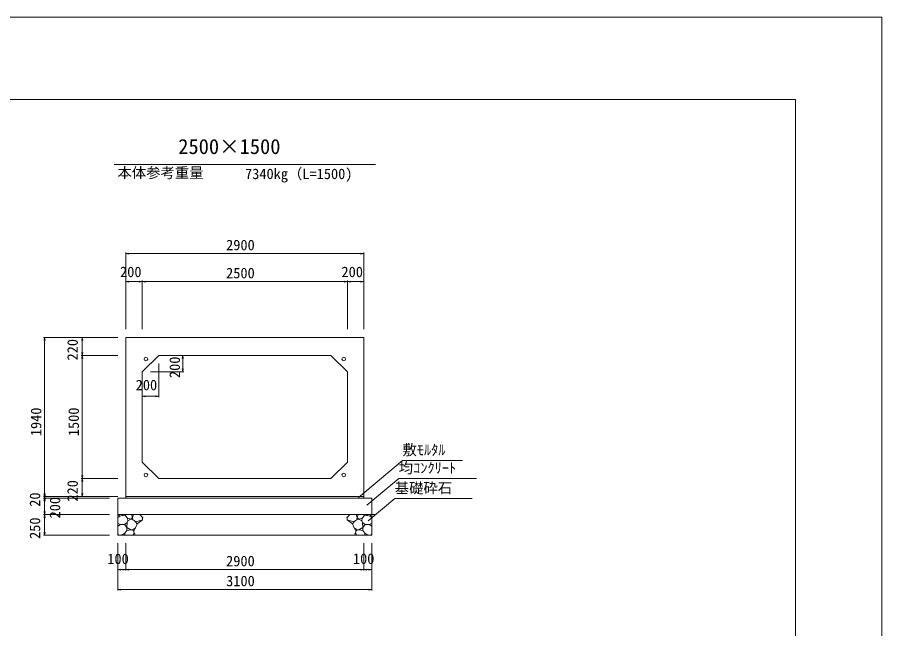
# Model space of a CAD drawing. Units: millimetres on the paper. Extents: x 0 to 841, y 0 to 594.
# Drawn here: x 630.2 to 841, y 445 to 594 of the extents above; entities that cross this region are included whole.
import ezdxf
from ezdxf.enums import TextEntityAlignment as Align

# ---------------------------------------------------------------- set-up
doc = ezdxf.new("R2010")
doc.units = ezdxf.units.MM
for name, color, linetype, lineweight in [('D-STR-DIM（寸法）', 7, 'Continuous', 18), ('D-STR-HTXT（旗揚げ）', 4, 'Continuous', 18), ('D-STR-STRn（構造物）', 5, 'Continuous', 18), ('D-STR（構造物外形線）', 1, 'Continuous', 18), ('D-TTL(外枠）', 2, 'Continuous', 18), ('DEFPOINTS_2', 8, 'Continuous', 18)]:
    doc.layers.add(name, color=color, linetype=linetype, lineweight=lineweight)
doc.layers.add('D-STR-TXT（文字）', color=7, linetype='Continuous')
doc.layers.add('D-TTL-FRAME（タイトル枠）', color=7, linetype='Continuous')
doc.styles.add('ＭＳ ゴシック', font='')
doc.styles.get('ＭＳ ゴシック').set_extended_font_data('MS Gothic')

msp = doc.modelspace()

# ---------------------------------------------------------------- linework, layer by layer
at = {"layer": 'D-STR-DIM（寸法）'}
for p, q in [((656.673, 517.969), (656.673, 536.644)), ((656.673, 536.394), (657.423, 536.519)), ((656.673, 536.394), (656.773, 536.394)), ((657.423, 536.269), (656.673, 536.394)), ((714.573, 536.394), (656.773, 536.394)), ((713.923, 536.519), (714.673, 536.394)), ((714.673, 536.394), (713.923, 536.269)), ((714.673, 536.394), (714.573, 536.394)), ((714.673, 517.969), (714.673, 536.644)), ((656.673, 517.969), (656.673, 529.81)), ((656.673, 529.56), (657.423, 529.685)), ((656.673, 529.56), (656.773, 529.56)), ((657.423, 529.435), (656.673, 529.56)), ((656.773, 529.56), (660.573, 529.56)), ((659.923, 529.685), (660.673, 529.56)), ((660.673, 529.56), (659.923, 529.435)), ((660.673, 529.56), (660.573, 529.56)), ((660.673, 517.969), (660.673, 529.81)), ((660.673, 517.969), (660.673, 529.81)), ((660.673, 529.56), (661.423, 529.685)), ((660.673, 529.56), (660.773, 529.56)), ((661.423, 529.435), (660.673, 529.56)), ((660.773, 529.56), (710.573, 529.56)), ((709.923, 529.685), (710.673, 529.56)), ((710.673, 529.56), (709.923, 529.435)), ((710.673, 529.56), (710.573, 529.56)), ((710.673, 517.969), (710.673, 529.81)), ((710.673, 517.969), (710.673, 529.81)), ((710.673, 529.56), (711.423, 529.685)), ((710.673, 529.56), (710.773, 529.56)), ((711.423, 529.435), (710.673, 529.56)), ((714.573, 529.56), (710.773, 529.56)), ((713.923, 529.685), (714.673, 529.56)), ((714.673, 529.56), (713.923, 529.435)), ((714.673, 529.56), (714.573, 529.56)), ((714.673, 517.969), (714.673, 529.81)), ((654.673, 515.969), (636.606, 515.969)), ((636.731, 515.219), (636.856, 515.969)), ((636.856, 515.969), (636.856, 515.869)), ((636.856, 515.969), (636.981, 515.219)), ((636.856, 515.869), (636.856, 477.269)), ((654.673, 515.969), (645.779, 515.969)), ((645.904, 515.219), (646.029, 515.969)), ((646.029, 515.969), (646.029, 515.869)), ((646.029, 515.969), (646.154, 515.219)), ((646.029, 515.869), (646.029, 511.669)), ((646.029, 511.569), (645.904, 512.319)), ((646.154, 512.319), (646.029, 511.569)), ((654.673, 511.569), (645.779, 511.569)), ((654.673, 511.569), (645.779, 511.569)), ((645.904, 510.819), (646.029, 511.569)), ((646.029, 511.569), (646.029, 511.669)), ((646.029, 511.569), (646.029, 511.469)), ((646.029, 511.569), (646.154, 510.819)), ((646.029, 481.669), (646.029, 511.469)), ((666.673, 511.569), (670.778, 511.569)), ((670.403, 510.819), (670.528, 511.569)), ((670.528, 511.569), (670.528, 511.469)), ((670.528, 511.569), (670.653, 510.819)), ((670.528, 507.669), (670.528, 511.469)), ((664.673, 509.569), (664.673, 501.371)), ((670.528, 507.569), (670.403, 508.319)), ((670.653, 508.319), (670.528, 507.569)), ((662.673, 507.569), (670.778, 507.569)), ((670.528, 507.569), (670.528, 507.669)), ((660.673, 505.569), (660.673, 501.371)), ((660.673, 501.621), (661.423, 501.746)), ((660.673, 501.621), (660.773, 501.621)), ((661.423, 501.496), (660.673, 501.621)), ((664.573, 501.621), (660.773, 501.621)), ((663.923, 501.746), (664.673, 501.621)), ((664.673, 501.621), (663.923, 501.496)), ((664.673, 501.621), (664.573, 501.621)), ((654.673, 481.569), (645.779, 481.569)), ((654.673, 481.569), (645.779, 481.569)), ((646.029, 481.569), (645.904, 482.319)), ((645.904, 480.819), (646.029, 481.569)), ((646.154, 482.319), (646.029, 481.569)), ((646.029, 481.569), (646.029, 481.669)), ((646.029, 481.569), (646.029, 481.469)), ((646.029, 481.569), (646.154, 480.819)), ((646.029, 477.269), (646.029, 481.469)), ((654.673, 477.169), (636.606, 477.169)), ((654.673, 477.169), (636.606, 477.169)), ((652.673, 476.769), (636.606, 476.769)), ((652.673, 476.769), (636.606, 476.769)), ((636.856, 477.169), (636.731, 477.919)), ((636.856, 476.769), (636.731, 477.519)), ((636.731, 476.419), (636.856, 477.169)), ((636.731, 476.019), (636.856, 476.769)), ((636.981, 477.919), (636.856, 477.169)), ((636.981, 477.519), (636.856, 476.769)), ((636.856, 477.169), (636.856, 477.269)), ((636.856, 477.169), (636.856, 477.069)), ((636.856, 477.169), (636.981, 476.419)), ((636.856, 477.069), (636.856, 476.869)), ((636.856, 476.769), (636.856, 476.869)), ((636.856, 476.769), (636.856, 476.669)), ((636.856, 476.769), (636.981, 476.019)), ((636.856, 476.669), (636.856, 472.869)), ((654.673, 477.169), (645.779, 477.169)), ((646.029, 477.169), (645.904, 477.919)), ((646.154, 477.919), (646.029, 477.169)), ((646.029, 477.169), (646.029, 477.269)), ((652.673, 472.769), (636.606, 472.769)), ((652.673, 472.769), (636.606, 472.769)), ((636.856, 472.769), (636.731, 473.519)), ((636.731, 472.019), (636.856, 472.769)), ((636.981, 473.519), (636.856, 472.769)), ((636.856, 472.769), (636.856, 472.869)), ((636.856, 472.769), (636.856, 472.669)), ((636.856, 472.769), (636.981, 472.019)), ((636.856, 472.669), (636.856, 467.869)), ((636.856, 467.769), (636.731, 468.519)), ((636.981, 468.519), (636.856, 467.769)), ((652.673, 467.769), (636.606, 467.769)), ((636.856, 467.769), (636.856, 467.869)), ((654.673, 465.769), (654.673, 454.242)), ((654.673, 465.769), (654.673, 459.106)), ((656.673, 465.769), (656.673, 459.106)), ((656.673, 465.769), (656.673, 459.106)), ((714.673, 465.769), (714.673, 459.106)), ((714.673, 465.769), (714.673, 459.106)), ((716.673, 465.769), (716.673, 459.106)), ((716.673, 465.769), (716.673, 454.242)), ((654.673, 459.356), (655.423, 459.481)), ((654.673, 459.356), (654.773, 459.356)), ((655.423, 459.231), (654.673, 459.356)), ((654.773, 459.356), (656.573, 459.356)), ((655.923, 459.481), (656.673, 459.356)), ((656.673, 459.356), (655.923, 459.231)), ((656.673, 459.356), (656.573, 459.356)), ((656.673, 459.356), (657.423, 459.481)), ((656.673, 459.356), (656.773, 459.356)), ((657.423, 459.231), (656.673, 459.356)), ((656.773, 459.356), (714.573, 459.356)), ((713.923, 459.481), (714.673, 459.356)), ((714.673, 459.356), (713.923, 459.231)), ((714.673, 459.356), (714.573, 459.356)), ((714.673, 459.356), (715.423, 459.481)), ((714.673, 459.356), (714.773, 459.356)), ((715.423, 459.231), (714.673, 459.356)), ((714.773, 459.356), (716.573, 459.356)), ((715.923, 459.481), (716.673, 459.356)), ((716.673, 459.356), (715.923, 459.231)), ((716.673, 459.356), (716.573, 459.356)), ((654.673, 454.492), (655.423, 454.617)), ((654.673, 454.492), (654.773, 454.492)), ((655.423, 454.367), (654.673, 454.492)), ((654.773, 454.492), (716.573, 454.492)), ((715.923, 454.617), (716.673, 454.492)), ((716.673, 454.492), (715.923, 454.367)), ((716.673, 454.492), (716.573, 454.492))]:
    msp.add_line(p, q, dxfattribs=at)
at = {"layer": 'D-STR-HTXT（旗揚げ）'}
for p, q in [((653.781, 558.12), (717.565, 558.12)), ((713.39, 476.98), (724.123, 485.998)), ((738.785, 485.998), (724.123, 485.998)), ((715.412, 475.046), (723.211, 481.599)), ((742.136, 481.599), (723.211, 481.599)), ((715.762, 471.251), (722.236, 476.69)), ((741.099, 476.69), (722.236, 476.69))]:
    msp.add_line(p, q, dxfattribs=at)
at = {"layer": 'D-STR-STRn（構造物）'}
for p, q in [((654.673, 476.769), (716.673, 476.769)), ((654.673, 476.769), (654.673, 467.769)), ((656.673, 477.169), (656.673, 476.769)), ((714.673, 477.169), (714.673, 476.769)), ((716.673, 476.769), (716.673, 467.769)), ((654.673, 472.769), (717.569, 472.769)), ((655.205, 472.374), (654.673, 472.061)), ((655.205, 472.374), (654.874, 472.769)), ((655.79, 472.562), (655.205, 472.374)), ((655.79, 472.562), (655.982, 472.769)), ((656.599, 472.432), (655.79, 472.562)), ((656.599, 472.432), (656.58, 472.769)), ((657.086, 471.901), (656.599, 472.432)), ((658.034, 472.769), (658.261, 472.051)), ((658.261, 472.051), (658.541, 472.769)), ((660.036, 472.769), (660.682, 472.049)), ((711.311, 472.769), (710.664, 472.049)), ((713.085, 472.051), (712.805, 472.769)), ((713.312, 472.769), (713.085, 472.051)), ((714.26, 471.901), (714.748, 472.432)), ((714.748, 472.432), (714.766, 472.769)), ((714.748, 472.432), (715.556, 472.562)), ((715.556, 472.562), (715.365, 472.769)), ((715.556, 472.562), (716.141, 472.374)), ((716.141, 472.374), (716.473, 472.769)), ((716.141, 472.374), (716.673, 472.061)), ((655.321, 470.36), (654.673, 470.633)), ((654.673, 469.991), (655.321, 470.36)), ((655.321, 470.36), (656.34, 470.343)), ((656.34, 470.343), (656.939, 470.809)), ((656.869, 469.609), (656.34, 470.343)), ((656.869, 469.609), (656.939, 470.809)), ((656.939, 470.809), (657.175, 471.281)), ((657.175, 471.281), (657.086, 471.901)), ((657.859, 471.635), (657.086, 471.901)), ((657.175, 471.281), (657.859, 471.635)), ((658.261, 472.051), (657.859, 471.635)), ((657.859, 471.635), (658.686, 471.329)), ((658.261, 472.051), (658.418, 471.428)), ((658.686, 471.329), (658.992, 471.038)), ((658.839, 471.184), (659.4, 471.129)), ((658.992, 471.038), (659.406, 470.487)), ((659.406, 470.487), (659.042, 469.516)), ((659.4, 471.129), (660.682, 471.458)), ((659.406, 470.487), (660.682, 471.458)), ((660.682, 472.049), (660.901, 472.158)), ((660.682, 472.049), (660.682, 471.458)), ((660.682, 471.458), (660.707, 471.452)), ((710.664, 472.049), (710.446, 472.158)), ((710.664, 471.458), (710.639, 471.452)), ((710.664, 472.049), (710.664, 471.458)), ((711.946, 471.129), (710.664, 471.458)), ((711.941, 470.487), (710.664, 471.458)), ((712.354, 471.038), (711.941, 470.487)), ((711.941, 470.487), (712.304, 469.516)), ((712.507, 471.184), (711.946, 471.129)), ((712.66, 471.329), (712.354, 471.038)), ((713.487, 471.635), (712.66, 471.329)), ((713.085, 472.051), (712.929, 471.428)), ((713.085, 472.051), (713.487, 471.635)), ((713.487, 471.635), (714.26, 471.901)), ((714.172, 471.281), (713.487, 471.635)), ((714.172, 471.281), (714.26, 471.901)), ((714.407, 470.809), (714.172, 471.281)), ((714.478, 469.609), (714.407, 470.809)), ((715.007, 470.343), (714.407, 470.809)), ((714.478, 469.609), (715.007, 470.343)), ((716.025, 470.36), (715.007, 470.343)), ((716.025, 470.36), (716.673, 470.633)), ((716.673, 469.991), (716.025, 470.36)), ((654.887, 467.769), (654.673, 468.214)), ((655.7, 467.861), (656.382, 468.235)), ((656.382, 468.235), (656.932, 468.932)), ((656.382, 468.235), (656.395, 467.887)), ((656.932, 468.932), (656.869, 469.609)), ((656.869, 469.609), (657.862, 469.071)), ((657.862, 469.071), (656.932, 468.932)), ((658.281, 469.04), (657.862, 469.071)), ((659.042, 469.516), (658.281, 469.04)), ((658.281, 469.04), (658.598, 468.715)), ((658.34, 467.769), (658.716, 468.146)), ((658.598, 468.715), (659.042, 469.516)), ((658.716, 468.146), (658.598, 468.715)), ((658.716, 468.146), (658.911, 467.964)), ((712.749, 468.715), (712.304, 469.516)), ((712.304, 469.516), (713.065, 469.04)), ((712.63, 468.146), (712.435, 467.964)), ((712.63, 468.146), (712.749, 468.715)), ((713.007, 467.769), (712.63, 468.146)), ((713.065, 469.04), (712.749, 468.715)), ((713.065, 469.04), (713.485, 469.071)), ((714.478, 469.609), (713.485, 469.071)), ((713.485, 469.071), (714.414, 468.932)), ((714.414, 468.932), (714.478, 469.609)), ((714.964, 468.235), (714.414, 468.932)), ((714.964, 468.235), (714.951, 467.887)), ((715.647, 467.861), (714.964, 468.235)), ((716.46, 467.769), (716.673, 468.214)), ((654.673, 467.769), (716.673, 467.769)), ((655.7, 467.861), (655.321, 467.769)), ((656.328, 467.884), (655.7, 467.861)), ((656.591, 467.769), (656.328, 467.884)), ((714.756, 467.769), (715.018, 467.884)), ((715.018, 467.884), (715.647, 467.861)), ((715.647, 467.861), (716.026, 467.769))]:
    msp.add_line(p, q, dxfattribs=at)
at = {"layer": 'D-STR（構造物外形線）'}
for p, q in [((656.673, 515.969), (714.673, 515.969)), ((656.673, 477.169), (656.673, 515.969)), ((714.673, 515.969), (714.673, 477.169)), ((660.673, 507.569), (664.673, 511.569)), ((664.673, 511.569), (706.673, 511.569)), ((706.673, 511.569), (710.673, 507.569)), ((660.673, 485.569), (660.673, 507.569)), ((710.673, 507.569), (710.673, 485.569)), ((664.673, 481.569), (660.673, 485.569)), ((710.673, 485.569), (706.673, 481.569)), ((706.673, 481.569), (664.673, 481.569)), ((714.673, 477.169), (656.673, 477.169))]:
    msp.add_line(p, q, dxfattribs=at)
for centre in [(661.542, 510.701), (709.805, 510.701), (661.542, 482.438), (709.805, 482.438)]:
    msp.add_circle(centre, 0.44, dxfattribs=at)
at = {"layer": 'D-TTL(外枠）'}
for p in [(25, 574), (820, 20)]:
    msp.add_line(p, (820, 574), dxfattribs=at)
at = {"layer": 'DEFPOINTS_2'}
for p in [(0, 594), (841, 0)]:
    msp.add_line(p, (841, 594), dxfattribs=at)

# ---------------------------------------------------------------- texts
at = {"layer": 'D-STR-TXT（文字）', "style": 'ＭＳ ゴシック'}
for s, height, p in [('2500×1500', 3.666, (669.43, 559.569)), ('本体参考重量', 2.566, (654.612, 554.053)), ('7340kg（L=1500)', 2.566, (685.732, 553.789)), ('敷ﾓﾙﾀﾙ', 2.566, (724.123, 486.498)), ('均ｺﾝｸﾘｰﾄ', 2.566, (723.211, 482.099)), ('基礎砕石', 2.566, (722.236, 477.19))]:
    msp.add_text(s, height=height, dxfattribs=at).set_placement(p, align=Align.BOTTOM_LEFT)
at = {"layer": 'D-TTL-FRAME（タイトル枠）', "style": 'ＭＳ ゴシック'}
for s, p in [('2900', (681.107, 536.444)), ('200', (655.244, 529.885)), ('2500', (681.107, 529.61)), ('200', (709.244, 529.885)), ('200', (659.059, 502.315)), ('100', (652.129, 459.931)), ('2900', (681.107, 459.406)), ('100', (712.039, 459.973)), ('3100', (681.116, 454.542))]:
    msp.add_text(s, height=2.566, dxfattribs=at).set_placement(p, align=Align.BOTTOM_LEFT)
for s, p in [('220', (645.704, 510.34)), ('200', (670.62, 506.059)), ('1940', (636.806, 491.888)), ('1500', (645.979, 491.888)), ('220', (645.704, 475.94)), ('20', (636.531, 474.677)), ('200', (641.418, 471.84)), ('250', (636.531, 466.84))]:
    msp.add_text(s, height=2.566, rotation=90, dxfattribs=at).set_placement(p, align=Align.BOTTOM_LEFT)

doc.saveas('drawing.dxf')
